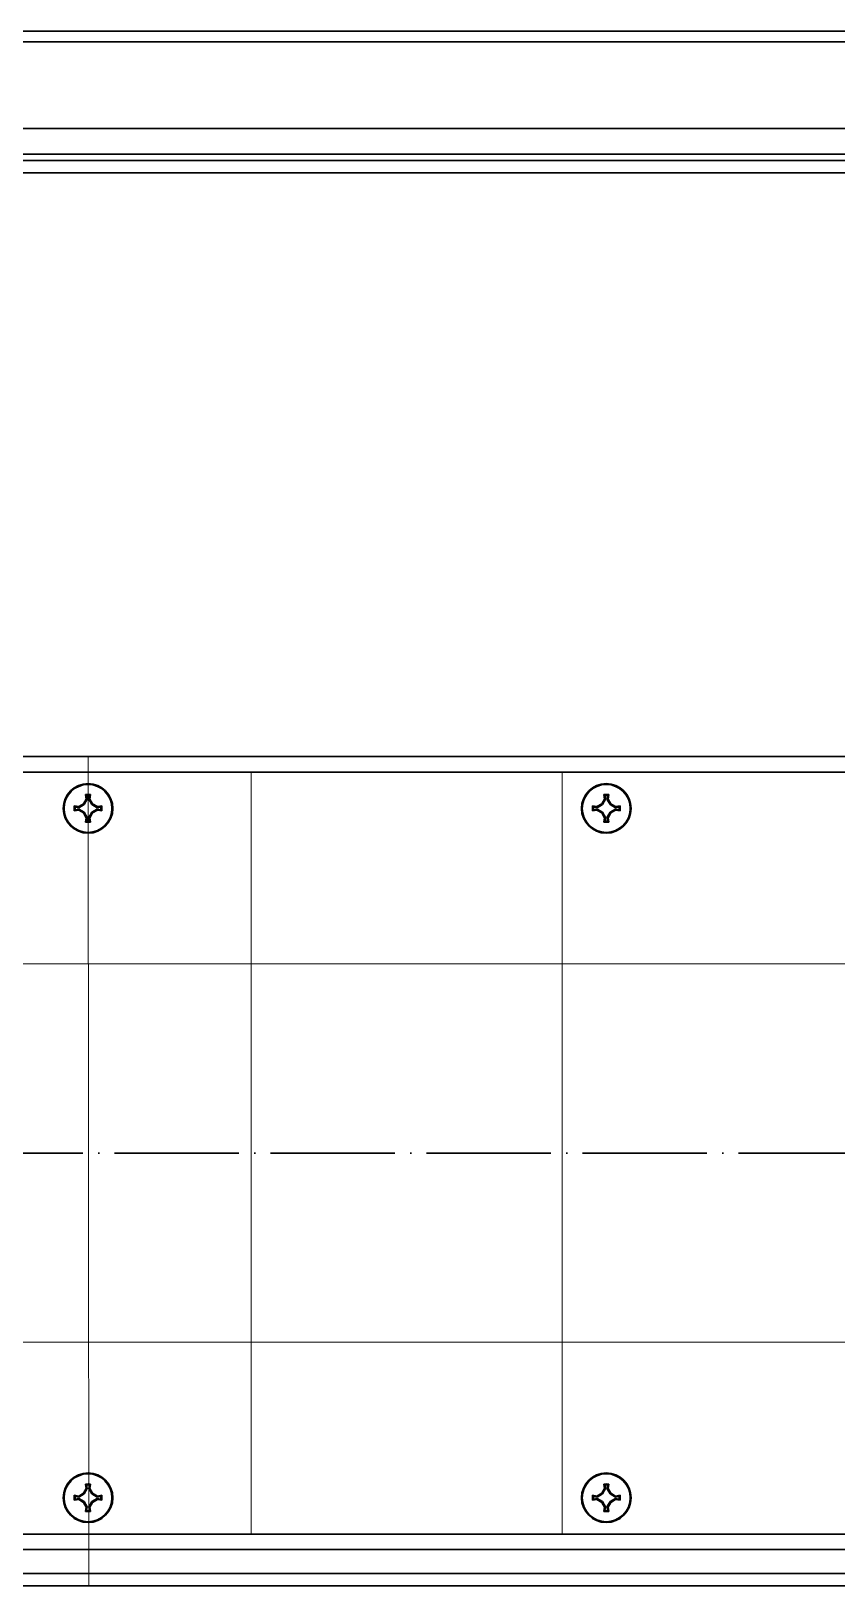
# Model space of a CAD drawing. Header units: millimetres. Extents: x 0 to 53000, y -591 to 24400.
# Drawn here: x 14258 to 14413.4, y 11762.1 to 12062.1 of the extents above; entities that cross this region are included whole.
import ezdxf

# ---------------------------------------------------------------- set-up
doc = ezdxf.new("R2010")
doc.units = ezdxf.units.MM
doc.linetypes.add('ACAD_ISO04W100', pattern=[30, 24, -3, 0, -3])
doc.layers.add('Осевые центральные', color=5, linetype='ACAD_ISO04W100', lineweight=30)
doc.layers.add('Основная', color=7, linetype='Continuous', lineweight=30)
doc.layers.add('Привязки', color=2, linetype='Continuous', lineweight=0, plot=False, transparency=0.8)

msp = doc.modelspace()

# ---------------------------------------------------------------- linework, layer by layer
at = {"layer": 'Осевые центральные'}
msp.add_line((14568.94367, 11845.61391), (13968.94365, 11845.61391), dxfattribs=at)
at = {"layer": 'Основная', "linetype": 'Continuous'}
for p, q in [((14563.47095, 12062.07866), (13970.67096, 12062.07866)), ((13970.67096, 12059.97866), (14563.47095, 12059.97866)), ((13980.87095, 12043.27866), (14553.27096, 12043.27866)), ((13991.76793, 12038.3139), (14546.11938, 12038.3139)), ((14565.90726, 12037.11391), (13971.98006, 12037.11391)), ((14566.24367, 12034.71392), (13972.64366, 12034.71392)), ((14521.94365, 11922.11391), (14015.94367, 11922.11391)), ((14017.94367, 11919.11391), (14519.94365, 11919.11391)), ((14268.45402, 11914.77263), (14268.94366, 11914.77397)), ((14268.60335, 11913.91067), (14268.45402, 11914.77263)), ((14268.66007, 11914.6037), (14268.45402, 11914.77263)), ((14268.66007, 11914.6037), (14268.80533, 11913.87743)), ((14269.22725, 11914.6037), (14268.66007, 11914.6037)), ((14268.94366, 11914.77397), (14269.4333, 11914.77263)), ((14269.08199, 11913.87743), (14269.22725, 11914.6037)), ((14269.22725, 11914.6037), (14269.4333, 11914.77263)), ((14269.4333, 11914.77263), (14269.28397, 11913.91067)), ((14368.45402, 11914.77263), (14368.94366, 11914.77397)), ((14368.60335, 11913.91067), (14368.45402, 11914.77263)), ((14368.66007, 11914.6037), (14368.45402, 11914.77263)), ((14368.66007, 11914.6037), (14368.80533, 11913.87743)), ((14369.22724, 11914.6037), (14368.66007, 11914.6037)), ((14368.94366, 11914.77397), (14369.43331, 11914.77263)), ((14369.082, 11913.87743), (14369.22724, 11914.6037)), ((14369.22724, 11914.6037), (14369.43331, 11914.77263)), ((14369.43331, 11914.77263), (14369.28397, 11913.91067)), ((14266.28494, 11912.60355), (14267.1469, 11912.45422)), ((14266.28494, 11911.62427), (14266.28494, 11912.60355)), ((14266.45387, 11912.3975), (14266.28494, 11912.60355)), ((14266.28494, 11911.62427), (14266.45387, 11911.83032)), ((14267.1469, 11911.7736), (14266.28494, 11911.62427)), ((14267.18014, 11912.25224), (14266.45387, 11912.3975)), ((14266.45387, 11912.3975), (14266.45387, 11911.83032)), ((14266.45387, 11911.83032), (14267.18014, 11911.97558)), ((14267.1469, 11912.45422), (14268.06289, 11912.99468)), ((14267.18014, 11912.25224), (14267.1469, 11912.45422)), ((14267.1469, 11911.7736), (14267.18014, 11911.97558)), ((14268.06289, 11911.23314), (14267.1469, 11911.7736)), ((14268.21047, 11912.8471), (14267.18014, 11912.25224)), ((14267.18014, 11911.97558), (14268.21047, 11911.38072)), ((14268.06289, 11912.99468), (14268.60335, 11913.91067)), ((14268.21047, 11912.8471), (14268.06289, 11912.99468)), ((14268.80533, 11913.87743), (14268.21047, 11912.8471)), ((14268.80533, 11913.87743), (14268.60335, 11913.91067)), ((14269.08199, 11913.87743), (14269.28397, 11913.91067)), ((14269.67685, 11912.8471), (14269.08199, 11913.87743)), ((14269.28397, 11913.91067), (14269.82443, 11912.99468)), ((14269.82443, 11912.99468), (14269.67685, 11912.8471)), ((14270.70718, 11912.25224), (14269.67685, 11912.8471)), ((14269.67685, 11911.38072), (14270.70718, 11911.97558)), ((14269.82443, 11912.99468), (14270.74042, 11912.45422)), ((14270.74042, 11911.7736), (14269.82443, 11911.23314)), ((14270.74042, 11912.45422), (14270.70718, 11912.25224)), ((14271.43345, 11912.3975), (14270.70718, 11912.25224)), ((14270.70718, 11911.97558), (14270.74042, 11911.7736)), ((14270.70718, 11911.97558), (14271.43345, 11911.83032)), ((14270.74042, 11912.45422), (14271.60238, 11912.60355)), ((14271.60238, 11911.62427), (14270.74042, 11911.7736)), ((14271.60238, 11912.60355), (14271.43345, 11912.3975)), ((14271.43345, 11911.83032), (14271.43345, 11912.3975)), ((14271.43345, 11911.83032), (14271.60238, 11911.62427)), ((14271.60238, 11912.60355), (14271.60238, 11911.62427)), ((14366.28494, 11912.60355), (14367.1469, 11912.45422)), ((14366.28494, 11911.62427), (14366.28494, 11912.60355)), ((14366.45387, 11912.3975), (14366.28494, 11912.60355)), ((14366.28494, 11911.62427), (14366.45387, 11911.83032)), ((14367.1469, 11911.7736), (14366.28494, 11911.62427)), ((14367.18014, 11912.25224), (14366.45387, 11912.3975)), ((14366.45387, 11912.3975), (14366.45387, 11911.83032)), ((14366.45387, 11911.83032), (14367.18014, 11911.97558)), ((14367.1469, 11912.45422), (14368.06289, 11912.99468)), ((14367.18014, 11912.25224), (14367.1469, 11912.45422)), ((14367.1469, 11911.7736), (14367.18014, 11911.97558)), ((14368.06289, 11911.23314), (14367.1469, 11911.7736)), ((14368.21046, 11912.8471), (14367.18014, 11912.25224)), ((14367.18014, 11911.97558), (14368.21046, 11911.38072)), ((14368.06289, 11912.99468), (14368.60335, 11913.91067)), ((14368.21046, 11912.8471), (14368.06289, 11912.99468)), ((14368.80533, 11913.87743), (14368.21046, 11912.8471)), ((14368.80533, 11913.87743), (14368.60335, 11913.91067)), ((14369.082, 11913.87743), (14369.28397, 11913.91067)), ((14369.67685, 11912.8471), (14369.082, 11913.87743)), ((14369.28397, 11913.91067), (14369.82442, 11912.99468)), ((14369.82442, 11912.99468), (14369.67685, 11912.8471)), ((14370.70718, 11912.25224), (14369.67685, 11912.8471)), ((14369.67685, 11911.38072), (14370.70718, 11911.97558)), ((14369.82442, 11912.99468), (14370.74042, 11912.45422)), ((14370.74042, 11911.7736), (14369.82442, 11911.23314)), ((14370.74042, 11912.45422), (14370.70718, 11912.25224)), ((14371.43345, 11912.3975), (14370.70718, 11912.25224)), ((14370.70718, 11911.97558), (14370.74042, 11911.7736)), ((14370.70718, 11911.97558), (14371.43345, 11911.83032)), ((14370.74042, 11912.45422), (14371.60238, 11912.60355)), ((14371.60238, 11911.62427), (14370.74042, 11911.7736)), ((14371.60238, 11912.60355), (14371.43345, 11912.3975)), ((14371.43345, 11911.83032), (14371.43345, 11912.3975)), ((14371.43345, 11911.83032), (14371.60238, 11911.62427)), ((14371.60238, 11912.60355), (14371.60238, 11911.62427)), ((14268.06289, 11911.23314), (14268.21047, 11911.38072)), ((14268.60335, 11910.31715), (14268.06289, 11911.23314)), ((14268.21047, 11911.38072), (14268.80533, 11910.35039)), ((14268.45402, 11909.45519), (14268.60335, 11910.31715)), ((14268.66007, 11909.62412), (14268.45402, 11909.45519)), ((14268.94366, 11909.45385), (14268.45402, 11909.45519)), ((14268.80533, 11910.35039), (14268.60335, 11910.31715)), ((14268.80533, 11910.35039), (14268.66007, 11909.62412)), ((14268.66007, 11909.62412), (14269.22725, 11909.62412)), ((14269.4333, 11909.45519), (14268.94366, 11909.45385)), ((14269.08199, 11910.35039), (14269.67685, 11911.38072)), ((14269.08199, 11910.35039), (14269.28397, 11910.31715)), ((14269.22725, 11909.62412), (14269.08199, 11910.35039)), ((14269.4333, 11909.45519), (14269.22725, 11909.62412)), ((14269.82443, 11911.23314), (14269.28397, 11910.31715)), ((14269.28397, 11910.31715), (14269.4333, 11909.45519)), ((14269.67685, 11911.38072), (14269.82443, 11911.23314)), ((14368.06289, 11911.23314), (14368.21046, 11911.38072)), ((14368.60335, 11910.31715), (14368.06289, 11911.23314)), ((14368.21046, 11911.38072), (14368.80533, 11910.35039)), ((14368.45402, 11909.45519), (14368.60335, 11910.31715)), ((14368.66007, 11909.62412), (14368.45402, 11909.45519)), ((14368.94366, 11909.45385), (14368.45402, 11909.45519)), ((14368.80533, 11910.35039), (14368.60335, 11910.31715)), ((14368.80533, 11910.35039), (14368.66007, 11909.62412)), ((14368.66007, 11909.62412), (14369.22724, 11909.62412)), ((14369.43331, 11909.45519), (14368.94366, 11909.45385)), ((14369.082, 11910.35039), (14369.67685, 11911.38072)), ((14369.082, 11910.35039), (14369.28397, 11910.31715)), ((14369.22724, 11909.62412), (14369.082, 11910.35039)), ((14369.43331, 11909.45519), (14369.22724, 11909.62412)), ((14369.82442, 11911.23314), (14369.28397, 11910.31715)), ((14369.28397, 11910.31715), (14369.43331, 11909.45519)), ((14369.67685, 11911.38072), (14369.82442, 11911.23314)), ((14267.1469, 11779.45422), (14268.06289, 11779.99468)), ((14268.21047, 11779.8471), (14267.18014, 11779.25225)), ((14268.06289, 11779.99468), (14268.60335, 11780.91067)), ((14268.21047, 11779.8471), (14268.06289, 11779.99468)), ((14268.80533, 11780.87743), (14268.21047, 11779.8471)), ((14268.45402, 11781.77263), (14268.94366, 11781.77397)), ((14268.60335, 11780.91067), (14268.45402, 11781.77263)), ((14268.66007, 11781.6037), (14268.45402, 11781.77263)), ((14268.80533, 11780.87743), (14268.60335, 11780.91067)), ((14268.66007, 11781.6037), (14268.80533, 11780.87743)), ((14269.22725, 11781.6037), (14268.66007, 11781.6037)), ((14268.94366, 11781.77397), (14269.4333, 11781.77263)), ((14269.08199, 11780.87743), (14269.22725, 11781.6037)), ((14269.08199, 11780.87743), (14269.28397, 11780.91067)), ((14269.67685, 11779.8471), (14269.08199, 11780.87743)), ((14269.22725, 11781.6037), (14269.4333, 11781.77263)), ((14269.4333, 11781.77263), (14269.28397, 11780.91067)), ((14269.28397, 11780.91067), (14269.82443, 11779.99468)), ((14269.82443, 11779.99468), (14269.67685, 11779.8471)), ((14270.70718, 11779.25225), (14269.67685, 11779.8471)), ((14269.82443, 11779.99468), (14270.74042, 11779.45422)), ((14367.1469, 11779.45422), (14368.06289, 11779.99468)), ((14368.21046, 11779.8471), (14367.18014, 11779.25225)), ((14368.06289, 11779.99468), (14368.60335, 11780.91067)), ((14368.21046, 11779.8471), (14368.06289, 11779.99468)), ((14368.80533, 11780.87743), (14368.21046, 11779.8471)), ((14368.45402, 11781.77263), (14368.94366, 11781.77397)), ((14368.60335, 11780.91067), (14368.45402, 11781.77263)), ((14368.66007, 11781.6037), (14368.45402, 11781.77263)), ((14368.80533, 11780.87743), (14368.60335, 11780.91067)), ((14368.66007, 11781.6037), (14368.80533, 11780.87743)), ((14369.22724, 11781.6037), (14368.66007, 11781.6037)), ((14368.94366, 11781.77397), (14369.43331, 11781.77263)), ((14369.082, 11780.87743), (14369.22724, 11781.6037)), ((14369.082, 11780.87743), (14369.28397, 11780.91067)), ((14369.67685, 11779.8471), (14369.082, 11780.87743)), ((14369.22724, 11781.6037), (14369.43331, 11781.77263)), ((14369.43331, 11781.77263), (14369.28397, 11780.91067)), ((14369.28397, 11780.91067), (14369.82442, 11779.99468)), ((14369.82442, 11779.99468), (14369.67685, 11779.8471)), ((14370.70718, 11779.25225), (14369.67685, 11779.8471)), ((14369.82442, 11779.99468), (14370.74042, 11779.45422)), ((14266.28494, 11779.60356), (14267.1469, 11779.45422)), ((14266.28494, 11778.62427), (14266.28494, 11779.60356)), ((14266.45387, 11779.3975), (14266.28494, 11779.60356)), ((14266.28494, 11778.62427), (14266.45387, 11778.83032)), ((14267.1469, 11778.7736), (14266.28494, 11778.62427)), ((14267.18014, 11779.25225), (14266.45387, 11779.3975)), ((14266.45387, 11779.3975), (14266.45387, 11778.83032)), ((14266.45387, 11778.83032), (14267.18014, 11778.97558)), ((14267.18014, 11779.25225), (14267.1469, 11779.45422)), ((14267.1469, 11778.7736), (14267.18014, 11778.97558)), ((14268.06289, 11778.23314), (14267.1469, 11778.7736)), ((14267.18014, 11778.97558), (14268.21047, 11778.38072)), ((14268.06289, 11778.23314), (14268.21047, 11778.38072)), ((14268.60335, 11777.31715), (14268.06289, 11778.23314)), ((14268.21047, 11778.38072), (14268.80533, 11777.35039)), ((14268.45402, 11776.45519), (14268.60335, 11777.31715)), ((14268.66007, 11776.62412), (14268.45402, 11776.45519)), ((14268.80533, 11777.35039), (14268.60335, 11777.31715)), ((14268.80533, 11777.35039), (14268.66007, 11776.62412)), ((14268.66007, 11776.62412), (14269.22725, 11776.62412)), ((14269.08199, 11777.35039), (14269.67685, 11778.38072)), ((14269.08199, 11777.35039), (14269.28397, 11777.31715)), ((14269.22725, 11776.62412), (14269.08199, 11777.35039)), ((14269.4333, 11776.45519), (14269.22725, 11776.62412)), ((14269.82443, 11778.23314), (14269.28397, 11777.31715)), ((14269.28397, 11777.31715), (14269.4333, 11776.45519)), ((14269.67685, 11778.38072), (14270.70718, 11778.97558)), ((14269.67685, 11778.38072), (14269.82443, 11778.23314)), ((14270.74042, 11778.7736), (14269.82443, 11778.23314)), ((14270.74042, 11779.45422), (14270.70718, 11779.25225)), ((14271.43345, 11779.3975), (14270.70718, 11779.25225)), ((14270.70718, 11778.97558), (14270.74042, 11778.7736)), ((14270.70718, 11778.97558), (14271.43345, 11778.83032)), ((14270.74042, 11779.45422), (14271.60238, 11779.60356)), ((14271.60238, 11778.62427), (14270.74042, 11778.7736)), ((14271.60238, 11779.60356), (14271.43345, 11779.3975)), ((14271.43345, 11778.83032), (14271.43345, 11779.3975)), ((14271.43345, 11778.83032), (14271.60238, 11778.62427)), ((14271.60238, 11779.60356), (14271.60238, 11778.62427)), ((14366.28494, 11779.60356), (14367.1469, 11779.45422)), ((14366.28494, 11778.62427), (14366.28494, 11779.60356)), ((14366.45387, 11779.3975), (14366.28494, 11779.60356)), ((14366.28494, 11778.62427), (14366.45387, 11778.83032)), ((14367.1469, 11778.7736), (14366.28494, 11778.62427)), ((14367.18014, 11779.25225), (14366.45387, 11779.3975)), ((14366.45387, 11779.3975), (14366.45387, 11778.83032)), ((14366.45387, 11778.83032), (14367.18014, 11778.97558)), ((14367.18014, 11779.25225), (14367.1469, 11779.45422)), ((14367.1469, 11778.7736), (14367.18014, 11778.97558)), ((14368.06289, 11778.23314), (14367.1469, 11778.7736)), ((14367.18014, 11778.97558), (14368.21046, 11778.38072)), ((14368.06289, 11778.23314), (14368.21046, 11778.38072)), ((14368.60335, 11777.31715), (14368.06289, 11778.23314)), ((14368.21046, 11778.38072), (14368.80533, 11777.35039)), ((14368.45402, 11776.45519), (14368.60335, 11777.31715)), ((14368.66007, 11776.62412), (14368.45402, 11776.45519)), ((14368.80533, 11777.35039), (14368.60335, 11777.31715)), ((14368.80533, 11777.35039), (14368.66007, 11776.62412)), ((14368.66007, 11776.62412), (14369.22724, 11776.62412)), ((14369.082, 11777.35039), (14369.67685, 11778.38072)), ((14369.082, 11777.35039), (14369.28397, 11777.31715)), ((14369.22724, 11776.62412), (14369.082, 11777.35039)), ((14369.43331, 11776.45519), (14369.22724, 11776.62412)), ((14369.82442, 11778.23314), (14369.28397, 11777.31715)), ((14369.28397, 11777.31715), (14369.43331, 11776.45519)), ((14369.67685, 11778.38072), (14370.70718, 11778.97558)), ((14369.67685, 11778.38072), (14369.82442, 11778.23314)), ((14370.74042, 11778.7736), (14369.82442, 11778.23314)), ((14370.74042, 11779.45422), (14370.70718, 11779.25225)), ((14371.43345, 11779.3975), (14370.70718, 11779.25225)), ((14370.70718, 11778.97558), (14370.74042, 11778.7736)), ((14370.70718, 11778.97558), (14371.43345, 11778.83032)), ((14370.74042, 11779.45422), (14371.60238, 11779.60356)), ((14371.60238, 11778.62427), (14370.74042, 11778.7736)), ((14371.60238, 11779.60356), (14371.43345, 11779.3975)), ((14371.43345, 11778.83032), (14371.43345, 11779.3975)), ((14371.43345, 11778.83032), (14371.60238, 11778.62427)), ((14371.60238, 11779.60356), (14371.60238, 11778.62427)), ((14268.94366, 11776.45385), (14268.45402, 11776.45519)), ((14269.4333, 11776.45519), (14268.94366, 11776.45385)), ((14368.94366, 11776.45385), (14368.45402, 11776.45519)), ((14369.43331, 11776.45519), (14368.94366, 11776.45385)), ((14519.94365, 11772.11391), (14017.94367, 11772.11391)), ((14015.94367, 11769.11391), (14521.94365, 11769.11391)), ((13972.04365, 11762.11391), (14566.15474, 11762.11391)), ((13972.64366, 11764.5139), (14566.49365, 11764.5139))]:
    msp.add_line(p, q, dxfattribs=at)
for centre, radius in [((14268.94366, 11912.11391), 4.78654), ((14268.94366, 11912.11391), 4.62169), ((14368.94366, 11912.11391), 4.78654), ((14368.94366, 11912.11391), 4.62169), ((14268.94366, 11779.11391), 4.78654), ((14268.94366, 11779.11391), 4.62169), ((14368.94366, 11779.11391), 4.78654), ((14368.94366, 11779.11391), 4.62169)]:
    msp.add_circle(centre, radius, dxfattribs=at)
at = {"layer": 'Привязки'}
for p, q in [((14268.94366, 11922.11391), (14269.0992, 11762.11391)), ((14300.44365, 11919.11391), (14300.44365, 11772.11391)), ((14360.44365, 11919.11391), (14360.44365, 11772.11391)), ((14000.44366, 11882.11391), (14537.44366, 11882.11391)), ((14000.53383, 11809.11432), (14537.53383, 11809.11432))]:
    msp.add_line(p, q, dxfattribs=at)

doc.saveas('drawing.dxf')
